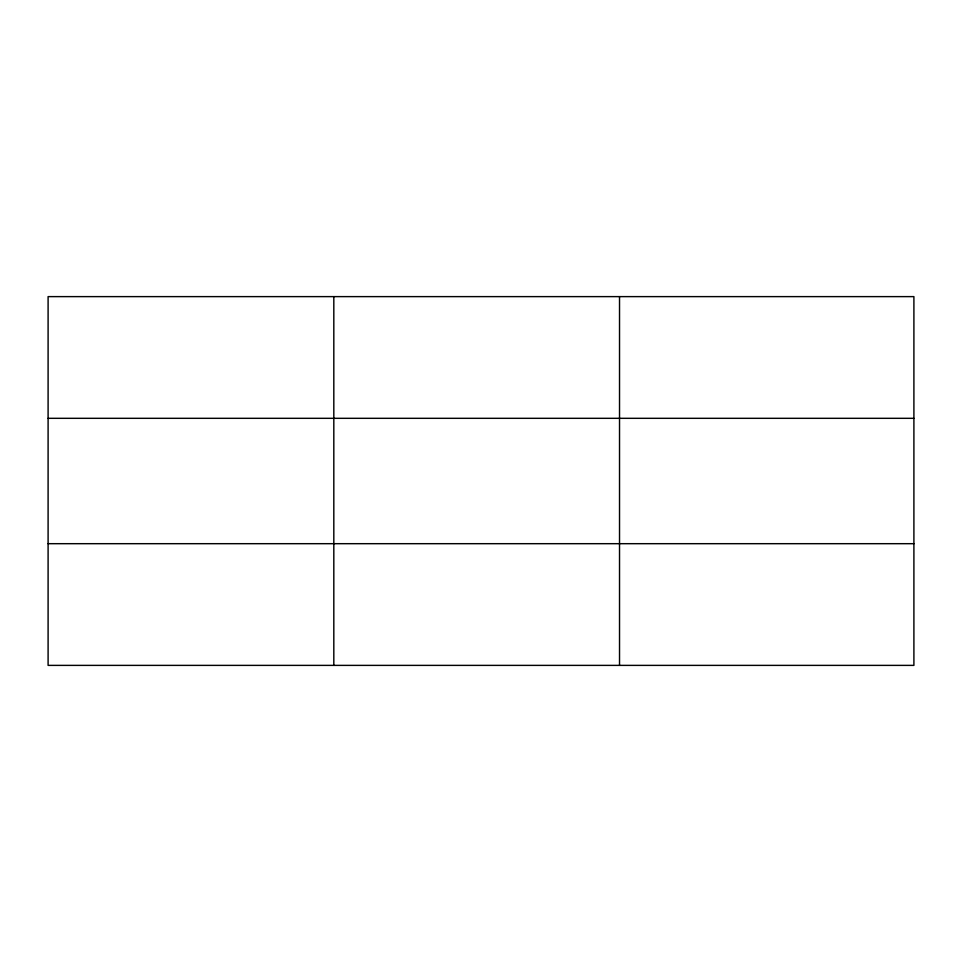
<?xml version="1.0" encoding="UTF-8"?>
<svg xmlns="http://www.w3.org/2000/svg" width="962" height="962" viewBox="0 0 962 962"><rect width="100%" height="100%" fill="white"/><g stroke="black" fill="none" stroke-linecap="round" stroke-linejoin="round"><path stroke-width="1.44" d="M333.814 296.621L333.814 665.379M619.528 296.621L619.528 665.379M913.9 543.686L913.9 665.379L48.1 665.379L48.1 296.621L913.9 296.621L913.9 543.686L48.1 543.686M48.1 418.314L913.9 418.314"/></g></svg>
